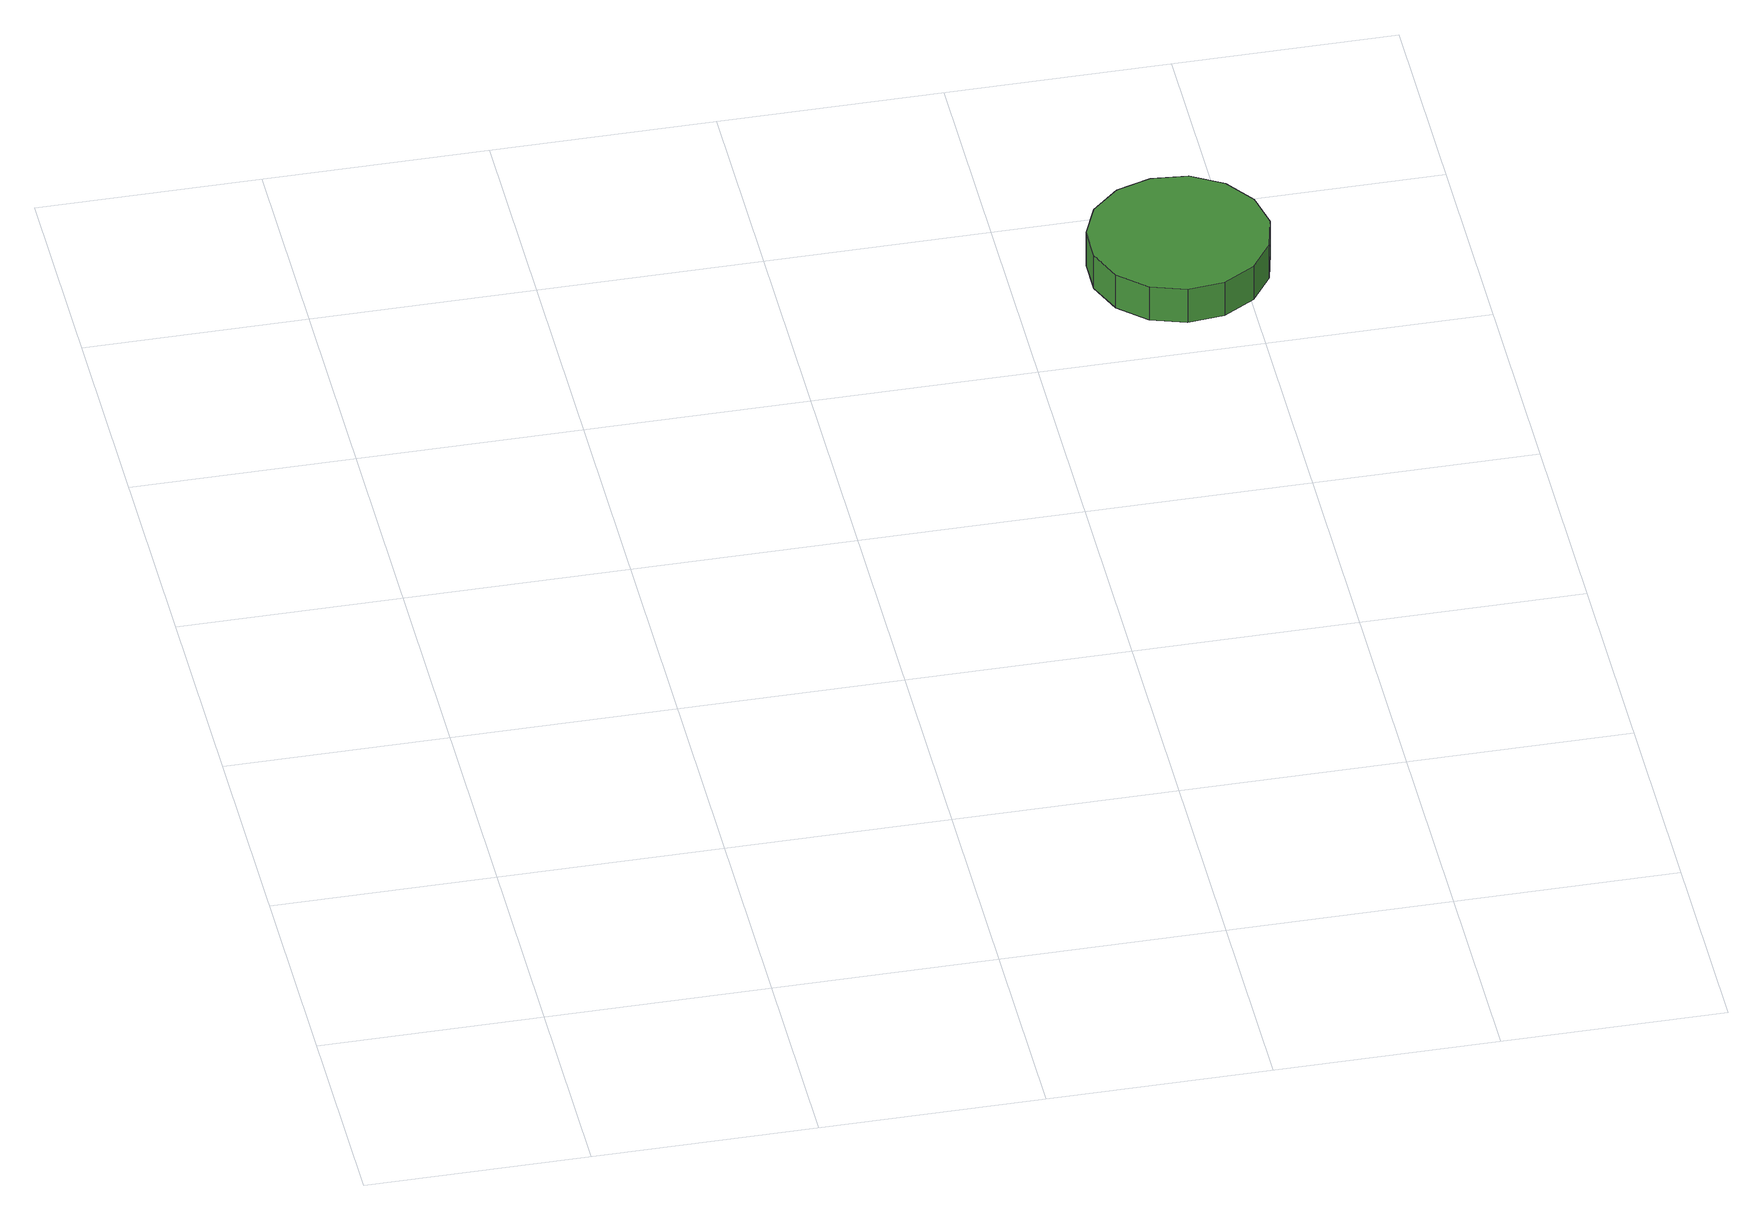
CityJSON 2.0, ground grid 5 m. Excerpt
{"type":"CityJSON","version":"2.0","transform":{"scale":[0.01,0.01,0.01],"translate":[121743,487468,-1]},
"CityObjects":{
"tree1":{"type":"SolitaryVegetationObject","attributes":{"function":"something"}},
"tree2":{"type":"SolitaryVegetationObject","attributes":{"function":"something"}},
"tree3":{"type":"SolitaryVegetationObject","attributes":{"function":"something"}},
"tree4":{"type":"SolitaryVegetationObject","attributes":{"function":"something"},"geometry":[{"type":"MultiSurface","lod":"1","boundaries":[[[0,1,2,3,4,5,6,7,8,9,10,11,12,13,14]],[[15,16,17,18,19,20,21,22,23,24,25,26,27,28,29]],[[0,29,28,1]],[[1,28,27,2]],[[2,27,26,3]],[[3,26,25,4]],[[4,25,24,5]],[[5,24,23,6]],[[6,23,22,7]],[[7,22,21,8]],[[8,21,20,9]],[[9,20,19,10]],[[10,19,18,11]],[[11,18,17,12]],[[12,17,16,13]],[[13,16,15,14]],[[14,15,29,0]]]}]}
},
"vertices":[
[2072,2303,159],[2054,2385,159],[2005,2452,159],[1933,2494,159],[1850,2502,159],[1771,2477,159],[1709,2421,159],[1676,2345,159],[1676,2262,159],[1709,2186,159],[1771,2130,159],[1850,2104,159],[1933,2113,159],[2005,2155,159],[2054,2222,159],[2054,2222,69],[2005,2155,69],[1933,2113,69],[1850,2104,69],[1771,2130,69],[1709,2186,69],[1676,2262,69],[1676,2345,69],[1709,2421,69],[1771,2477,69],[1850,2502,69],[1933,2494,69],[2005,2452,69],[2054,2385,69],[2072,2303,69]
]}
